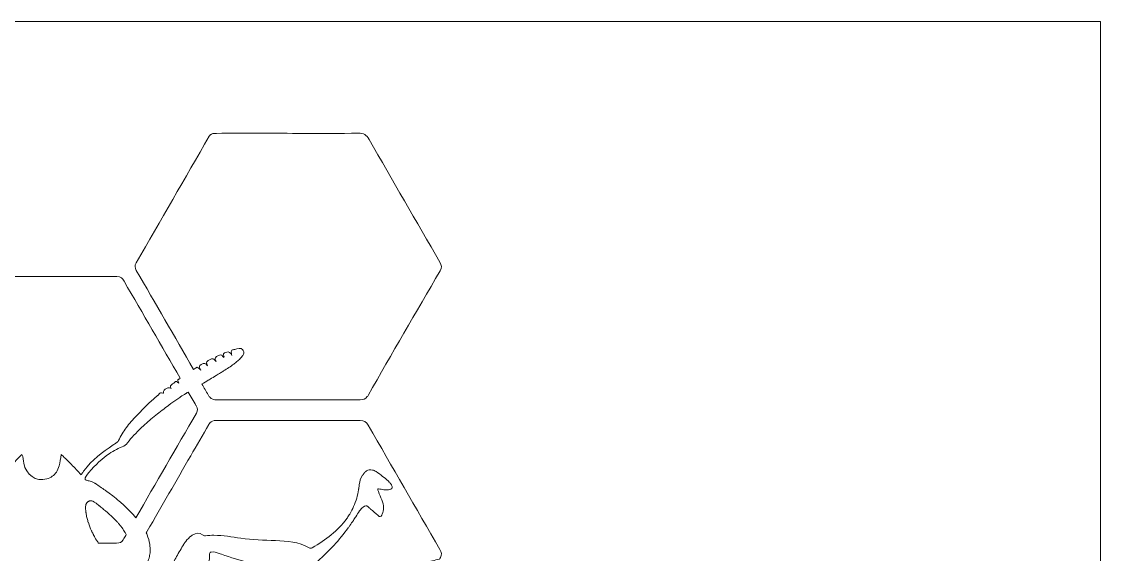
# Model space of a CAD drawing. Extents: x 54 to 4078, y -2000 to -23.
# Drawn here: x 1582.9 to 1971.7, y -231.3 to -39.1 of the extents above; entities that cross this region are included whole.
import ezdxf

# ---------------------------------------------------------------- set-up
doc = ezdxf.new("R2010")
doc.units = 0
doc.header["$MEASUREMENT"] = 0
doc.layers.add('Layer 1', color=7, linetype='Continuous', lineweight=0)

msp = doc.modelspace()

# ---------------------------------------------------------------- linework, layer by layer
at = {"layer": 'Layer 1'}
for points, knots in [([(1140.32, -39.12), (1140.32, -39.12), (1140.32, -960.88), (1140.32, -960.88), (1140.32, -960.88), (1971.68, -960.88), (1971.68, -960.88), (1971.68, -960.88), (1971.68, -39.12), (1971.68, -39.12), (1971.68, -39.12), (1140.32, -39.12), (1140.32, -39.12)], [0, 0, 0, 0, 1, 1, 1, 2, 2, 2, 3, 3, 3, 4, 4, 4, 4]), ([(1624.16, -126.12), (1632.97, -110.93), (1641.74, -95.72), (1650.48, -80.5), (1650.55, -80.39), (1650.61, -80.28), (1650.69, -80.2), (1650.7, -80.17), (1650.72, -80.14), (1650.73, -80.12), (1650.74, -80.11), (1650.74, -80.11), (1650.74, -80.11), (1651.38, -79.37), (1652.2, -79.44), (1653.07, -79.44), (1663.53, -79.43), (1674.01, -79.44), (1684.48, -79.44), (1691.06, -79.44), (1697.64, -79.51), (1704.21, -79.4), (1706.12, -79.37), (1707.15, -79.92), (1708.13, -81.65), (1716.55, -96.44), (1725.08, -111.18), (1733.64, -125.9), (1734.29, -127.02), (1734.37, -127.88), (1733.69, -129.02), (1725, -143.98), (1716.33, -158.95), (1707.73, -173.96), (1707.64, -174.12), (1707.56, -174.26), (1707.45, -174.38), (1707.45, -174.39), (1707.45, -174.39), (1707.45, -174.39), (1706.79, -175.31), (1706.02, -175.55), (1704.87, -175.55), (1696.21, -175.52), (1687.54, -175.53), (1678.89, -175.53), (1670.37, -175.53), (1661.84, -175.5), (1653.32, -175.55), (1652.17, -175.56), (1651.36, -175.34), (1650.69, -174.59), (1650.48, -174.37), (1650.31, -174.11), (1650.13, -173.8), (1649.37, -172.48), (1648.61, -171.16), (1647.85, -169.84), (1648.63, -169.39), (1649.4, -168.94), (1650.15, -168.48), (1650.38, -168.36), (1650.58, -168.24), (1650.8, -168.11), (1651.53, -167.69), (1652.25, -167.25), (1652.96, -166.8), (1653.5, -166.48), (1654.02, -166.16), (1654.56, -165.84), (1654.94, -165.6), (1655.31, -165.37), (1655.69, -165.14), (1656.95, -164.35), (1658.18, -163.55), (1659.37, -162.65), (1659.74, -162.36), (1660.13, -162.06), (1660.48, -161.74), (1660.89, -161.41), (1661.28, -161.06), (1661.64, -160.69), (1662, -160.35), (1662.36, -159.97), (1662.62, -159.57), (1662.62, -159.57), (1662.62, -159.56), (1662.62, -159.56), (1662.97, -159.02), (1663.1, -158.41), (1662.74, -157.73), (1662.69, -157.65), (1662.62, -157.58), (1662.58, -157.51), (1661.87, -156.62), (1660.7, -157.18), (1659.75, -157.37), (1659.49, -157.42), (1659.26, -157.47), (1659.09, -157.51), (1658.92, -157.56), (1658.8, -157.61), (1658.69, -157.67), (1658.47, -157.81), (1658.4, -158.01), (1658.43, -158.39), (1658.46, -158.67), (1658.53, -159.03), (1658.64, -159.52), (1658.14, -158.35), (1657.54, -158.19), (1656.87, -158.33), (1656.63, -158.39), (1656.38, -158.49), (1656.11, -158.6), (1656.01, -158.63), (1655.93, -158.67), (1655.86, -158.72), (1655.47, -158.99), (1655.62, -159.32), (1655.74, -159.65), (1655.84, -159.88), (1655.93, -160.12), (1655.8, -160.34), (1655.24, -159.8), (1654.91, -158.88), (1653.81, -159.57), (1653.5, -159.76), (1653.18, -159.9), (1652.95, -160.11), (1652.77, -160.29), (1652.65, -160.5), (1652.66, -160.82), (1652.66, -160.96), (1652.69, -161.12), (1652.76, -161.31), (1652.77, -161.31), (1652.77, -161.31), (1652.77, -161.32), (1652.81, -161.44), (1652.86, -161.57), (1652.94, -161.71), (1652.21, -160.96), (1651.96, -160.72), (1651.62, -160.74), (1651.44, -160.76), (1651.22, -160.86), (1650.88, -161.01), (1650.48, -161.19), (1650.12, -161.37), (1649.88, -161.6), (1649.88, -161.6), (1649.88, -161.61), (1649.88, -161.61), (1649.68, -161.79), (1649.56, -162), (1649.56, -162.27), (1649.55, -162.37), (1649.57, -162.47), (1649.59, -162.59), (1649.65, -162.79), (1649.74, -163.02), (1649.91, -163.29), (1649.23, -162.24), (1648.64, -162.25), (1647.63, -162.79), (1647.49, -162.87), (1647.36, -162.95), (1647.27, -163.04), (1647.21, -163.08), (1647.17, -163.13), (1647.11, -163.18), (1646.78, -163.62), (1647.07, -164.13), (1647.51, -164.88), (1647.5, -164.87), (1647.5, -164.87), (1647.49, -164.86), (1646.66, -164.35), (1646.38, -163.36), (1645.54, -164.1), (1645.31, -164.28), (1645.05, -164.43), (1644.83, -164.59), (1637.99, -152.67), (1631.11, -140.77), (1624.2, -128.88), (1623.61, -127.88), (1623.58, -127.13), (1624.16, -126.12)], [0, 0, 0, 0, 1, 1, 1, 2, 2, 2, 3, 3, 3, 4, 4, 4, 5, 5, 5, 6, 6, 6, 7, 7, 7, 8, 8, 8, 9, 9, 9, 10, 10, 10, 11, 11, 11, 12, 12, 12, 13, 13, 13, 14, 14, 14, 15, 15, 15, 16, 16, 16, 17, 17, 17, 18, 18, 18, 19, 19, 19, 20, 20, 20, 21, 21, 21, 22, 22, 22, 23, 23, 23, 24, 24, 24, 25, 25, 25, 26, 26, 26, 27, 27, 27, 28, 28, 28, 29, 29, 29, 30, 30, 30, 31, 31, 31, 32, 32, 32, 33, 33, 33, 34, 34, 34, 35, 35, 35, 36, 36, 36, 37, 37, 37, 38, 38, 38, 39, 39, 39, 40, 40, 40, 41, 41, 41, 42, 42, 42, 43, 43, 43, 44, 44, 44, 45, 45, 45, 46, 46, 46, 47, 47, 47, 48, 48, 48, 49, 49, 49, 50, 50, 50, 51, 51, 51, 52, 52, 52, 53, 53, 53, 54, 54, 54, 55, 55, 55, 56, 56, 56, 57, 57, 57, 58, 58, 58, 59, 59, 59, 60, 60, 60, 61, 61, 61, 62, 62, 62, 63, 63, 63, 63]), ([(1562.68, -132.02), (1562.68, -132.01), (1562.68, -132.01), (1562.69, -132), (1563.24, -131.36), (1563.89, -131.07), (1564.86, -131.08), (1582.32, -131.1), (1599.76, -131.1), (1617.21, -131.06), (1618.59, -131.06), (1619.23, -131.73), (1619.83, -132.81), (1626.56, -144.48), (1633.31, -156.15), (1640.06, -167.8), (1639.91, -167.91), (1639.79, -168), (1639.64, -168.04), (1639.53, -168.08), (1639.42, -168.12), (1639.37, -168.17), (1639.29, -168.22), (1639.23, -168.28), (1639.2, -168.35), (1639.07, -168.68), (1639.5, -169.13), (1639.53, -169.59), (1638.92, -169.08), (1638.49, -168.64), (1637.93, -169.31), (1637.69, -169.59), (1637.3, -169.76), (1636.99, -169.98), (1636.94, -170.02), (1636.88, -170.07), (1636.84, -170.11), (1636.61, -170.31), (1636.46, -170.57), (1636.54, -170.95), (1636.56, -171.1), (1636.63, -171.27), (1636.73, -171.46), (1636.05, -171.07), (1635.16, -171.26), (1634.59, -171.74), (1634.53, -171.8), (1634.47, -171.85), (1634.41, -171.91), (1634.16, -172.17), (1634, -172.48), (1633.98, -172.82), (1633.98, -172.82), (1633.98, -172.82), (1633.98, -172.83), (1633.97, -172.95), (1634, -173.09), (1634.02, -173.21), (1633.94, -173.21), (1633.84, -173.23), (1633.77, -173.2), (1633.44, -173), (1633.18, -172.97), (1632.98, -173.04), (1632.53, -173.16), (1632.27, -173.65), (1631.96, -173.96), (1631.94, -173.99), (1631.89, -174.02), (1631.87, -174.05), (1630.78, -174.99), (1629.67, -175.93), (1628.61, -176.9), (1627.77, -177.68), (1626.93, -178.49), (1626.14, -179.33), (1624.9, -180.68), (1623.61, -182), (1622.41, -183.38), (1621.76, -184.12), (1621.13, -184.87), (1620.55, -185.65), (1619.49, -187.05), (1618.57, -188.54), (1617.85, -190.2), (1617.85, -190.23), (1617.83, -190.27), (1617.81, -190.29), (1617.6, -190.68), (1617.28, -190.89), (1616.95, -191.12), (1616.6, -191.36), (1616.25, -191.6), (1615.89, -191.84), (1612.01, -194.51), (1608.17, -197.25), (1605.33, -201.12), (1605.3, -201.19), (1605.24, -201.25), (1605.2, -201.32), (1604.98, -201.62), (1604.78, -201.92), (1604.58, -202.23), (1604.49, -202.35), (1604.42, -202.48), (1604.34, -202.6), (1603.11, -201.3), (1601.99, -200.07), (1600.81, -198.88), (1599.7, -197.75), (1598.56, -196.66), (1597.34, -195.47), (1597.34, -195.47), (1597.18, -195.31), (1597.18, -195.31), (1596.91, -196.73), (1596.7, -198.09), (1596.37, -199.41), (1596.15, -200.24), (1595.84, -200.97), (1595.4, -201.61), (1594.61, -202.8), (1593.43, -203.65), (1591.92, -204.1), (1588.1, -205.22), (1584.37, -202.61), (1583.67, -198.42), (1583.5, -197.4), (1583.49, -196.33), (1582.95, -195.23), (1580.57, -197.73), (1578.31, -200.13), (1575.98, -202.56), (1575.4, -201.78), (1574.83, -200.99), (1574.24, -200.22), (1572.21, -197.62), (1569.71, -195.6), (1567.08, -193.72), (1565.97, -192.93), (1564.87, -192.17), (1563.75, -191.4), (1563.25, -191.03), (1562.61, -190.77), (1562.41, -190.09), (1561.85, -188.37), (1560.72, -186.99), (1559.64, -185.6), (1558.75, -184.47), (1557.85, -183.36), (1556.89, -182.29), (1555.95, -181.22), (1554.97, -180.18), (1553.97, -179.16), (1553.66, -178.86), (1553.37, -178.56), (1553.08, -178.26), (1552.42, -177.6), (1551.75, -176.96), (1551.06, -176.33), (1550.22, -175.56), (1549.43, -174.66), (1548.5, -174.04), (1548.4, -173.96), (1548.27, -173.89), (1548.17, -173.82), (1548.07, -173.77), (1547.98, -173.72), (1547.87, -173.67), (1546.75, -173.13), (1546.09, -172.22), (1545.28, -171.43), (1545.13, -171.28), (1544.98, -171.18), (1544.84, -171.12), (1544.59, -171.01), (1544.35, -171.03), (1544.14, -171.12), (1544.13, -171.12), (1544.13, -171.13), (1544.13, -171.13), (1543.94, -171.21), (1543.77, -171.33), (1543.6, -171.46), (1543.5, -171.21), (1543.71, -171), (1543.83, -170.81), (1543.83, -170.8), (1543.83, -170.8), (1543.83, -170.8), (1543.83, -170.78), (1543.84, -170.76), (1543.85, -170.75), (1543.93, -170.6), (1543.93, -170.45), (1543.63, -170.28), (1543.06, -169.98), (1542.65, -169.26), (1542.04, -169.07), (1541.77, -168.97), (1541.45, -168.99), (1541.05, -169.21), (1541.09, -169.18), (1541.11, -169.15), (1541.13, -169.11), (1541.24, -168.97), (1541.36, -168.82), (1541.47, -168.68), (1541.54, -168.58), (1541.61, -168.48), (1541.7, -168.39), (1541.86, -168.15), (1542.03, -167.91), (1542.17, -167.65), (1542.95, -166.2), (1543.8, -164.77), (1544.6, -163.32), (1546.45, -160.04), (1548.28, -156.75), (1550.14, -153.47), (1550.15, -153.44), (1550.19, -153.4), (1550.22, -153.37), (1550.33, -153.29), (1550.5, -153.24), (1550.63, -153.17), (1550.65, -153.11), (1550.69, -153.05), (1550.72, -152.99), (1551.7, -151.22), (1552.69, -149.45), (1553.67, -147.67), (1553.73, -147.54), (1553.8, -147.4), (1553.91, -147.26), (1556.71, -142.37), (1559.55, -137.5), (1562.29, -132.6), (1562.43, -132.38), (1562.54, -132.19), (1562.68, -132.02)], [0, 0, 0, 0, 1, 1, 1, 2, 2, 2, 3, 3, 3, 4, 4, 4, 5, 5, 5, 6, 6, 6, 7, 7, 7, 8, 8, 8, 9, 9, 9, 10, 10, 10, 11, 11, 11, 12, 12, 12, 13, 13, 13, 14, 14, 14, 15, 15, 15, 16, 16, 16, 17, 17, 17, 18, 18, 18, 19, 19, 19, 20, 20, 20, 21, 21, 21, 22, 22, 22, 23, 23, 23, 24, 24, 24, 25, 25, 25, 26, 26, 26, 27, 27, 27, 28, 28, 28, 29, 29, 29, 30, 30, 30, 31, 31, 31, 32, 32, 32, 33, 33, 33, 34, 34, 34, 35, 35, 35, 36, 36, 36, 37, 37, 37, 38, 38, 38, 39, 39, 39, 40, 40, 40, 41, 41, 41, 42, 42, 42, 43, 43, 43, 44, 44, 44, 45, 45, 45, 46, 46, 46, 47, 47, 47, 48, 48, 48, 49, 49, 49, 50, 50, 50, 51, 51, 51, 52, 52, 52, 53, 53, 53, 54, 54, 54, 55, 55, 55, 56, 56, 56, 57, 57, 57, 58, 58, 58, 59, 59, 59, 60, 60, 60, 61, 61, 61, 62, 62, 62, 63, 63, 63, 64, 64, 64, 65, 65, 65, 66, 66, 66, 67, 67, 67, 68, 68, 68, 69, 69, 69, 70, 70, 70, 71, 71, 71, 72, 72, 72, 73, 73, 73, 74, 74, 74, 75, 75, 75, 76, 76, 76, 77, 77, 77, 78, 78, 78, 79, 79, 79, 80, 80, 80, 80]), ([(1624.06, -218.12), (1623.38, -217.32), (1622.68, -216.55), (1621.95, -215.8), (1621.93, -215.79), (1621.92, -215.79), (1621.89, -215.78), (1621.89, -215.78), (1621.87, -215.75), (1621.87, -215.75), (1621.86, -215.74), (1621.85, -215.73), (1621.85, -215.72), (1621.84, -215.7), (1621.84, -215.69), (1621.83, -215.67), (1621.32, -215.15), (1620.8, -214.64), (1620.29, -214.14), (1620.28, -214.13), (1620.27, -214.12), (1620.27, -214.11), (1619.64, -213.52), (1618.99, -212.93), (1618.34, -212.37), (1618.24, -212.28), (1618.14, -212.19), (1618.03, -212.11), (1617.28, -211.46), (1616.51, -210.83), (1615.72, -210.21), (1615.14, -209.76), (1614.57, -209.32), (1613.98, -208.89), (1613.65, -208.65), (1613.32, -208.4), (1612.98, -208.16), (1611.83, -207.34), (1610.66, -206.54), (1609.48, -205.77), (1609.42, -205.74), (1609.38, -205.7), (1609.32, -205.67), (1608.98, -205.45), (1608.61, -205.25), (1608.25, -205.1), (1607.81, -204.92), (1607.34, -204.79), (1606.86, -204.74), (1605.61, -204.61), (1605.46, -204.08), (1606.15, -203.11), (1606.21, -203.04), (1606.25, -202.98), (1606.29, -202.92), (1606.29, -202.91), (1606.3, -202.9), (1606.31, -202.89), (1608.48, -199.99), (1610.95, -197.45), (1613.83, -195.43), (1614.64, -194.86), (1615.48, -194.33), (1616.35, -193.85), (1617.25, -193.36), (1618.18, -192.91), (1619.16, -192.5), (1619.89, -192.2), (1620.52, -191.71), (1621.02, -191.09), (1622.53, -189.19), (1624.16, -187.43), (1625.89, -185.77), (1626.87, -184.84), (1627.87, -183.93), (1628.91, -183.05), (1630.41, -181.75), (1631.97, -180.5), (1633.57, -179.28), (1634.26, -178.74), (1634.97, -178.21), (1635.68, -177.68), (1635.99, -177.43), (1636.32, -177.18), (1636.66, -176.94), (1637.6, -176.24), (1638.55, -175.56), (1639.51, -174.92), (1639.74, -174.78), (1639.96, -174.63), (1640.17, -174.49), (1640.8, -174.07), (1641.43, -173.68), (1642.05, -173.29), (1642.12, -173.24), (1642.19, -173.2), (1642.26, -173.17), (1642.48, -173.03), (1642.7, -172.9), (1642.93, -172.76), (1643.85, -174.36), (1644.79, -175.96), (1645.71, -177.55), (1645.74, -177.62), (1645.79, -177.67), (1645.81, -177.74), (1646.36, -178.66), (1646.45, -179.38), (1645.89, -180.32), (1638.59, -192.92), (1631.31, -205.51), (1624.06, -218.12)], [0, 0, 0, 0, 1, 1, 1, 2, 2, 2, 3, 3, 3, 4, 4, 4, 5, 5, 5, 6, 6, 6, 7, 7, 7, 8, 8, 8, 9, 9, 9, 10, 10, 10, 11, 11, 11, 12, 12, 12, 13, 13, 13, 14, 14, 14, 15, 15, 15, 16, 16, 16, 17, 17, 17, 18, 18, 18, 19, 19, 19, 20, 20, 20, 21, 21, 21, 22, 22, 22, 23, 23, 23, 24, 24, 24, 25, 25, 25, 26, 26, 26, 27, 27, 27, 28, 28, 28, 29, 29, 29, 30, 30, 30, 31, 31, 31, 32, 32, 32, 33, 33, 33, 34, 34, 34, 35, 35, 35, 36, 36, 36, 37, 37, 37, 37]), ([(1733.79, -232.47), (1733.68, -232.67), (1733.57, -232.86), (1733.44, -233.05), (1731.8, -233.42), (1730.16, -233.82), (1728.54, -234.24), (1727.81, -234.43), (1727.08, -234.62), (1726.35, -234.81), (1726.33, -234.81), (1726.31, -234.81), (1726.31, -234.82), (1726.05, -234.89), (1725.78, -234.96), (1725.52, -235.03), (1724.59, -235.27), (1723.68, -235.52), (1722.78, -235.78), (1722.61, -235.82), (1722.45, -235.87), (1722.29, -235.92), (1720.9, -236.31), (1719.55, -236.71), (1718.18, -237.12), (1717.15, -237.42), (1716.13, -237.74), (1715.11, -238.05), (1714.87, -238.13), (1714.63, -238.21), (1714.39, -238.28), (1714.06, -238.38), (1713.73, -238.48), (1713.42, -238.59), (1711.39, -239.22), (1709.4, -239.87), (1707.4, -240.54), (1706.71, -240.78), (1706.02, -241.01), (1705.32, -241.24), (1694.12, -245.07), (1683.07, -249.34), (1671.96, -253.48), (1668.56, -254.77), (1665.14, -256.02), (1661.71, -257.25), (1660.92, -257.54), (1660.12, -257.82), (1659.32, -258.11), (1658.05, -258.56), (1656.77, -259.01), (1655.48, -259.46), (1655.22, -259.56), (1654.95, -259.65), (1654.67, -259.75), (1653.32, -260.21), (1651.95, -260.67), (1650.6, -261.13), (1650.37, -261.2), (1650.14, -261.28), (1649.9, -261.35), (1649.05, -261.64), (1648.18, -261.92), (1647.3, -262.2), (1646.61, -262.43), (1645.89, -262.64), (1645.19, -262.86), (1645.15, -262.9), (1645.1, -262.93), (1645.03, -262.93), (1645.02, -262.93), (1645, -262.92), (1644.99, -262.92), (1644.96, -262.94), (1644.91, -262.95), (1644.87, -262.97), (1644.72, -263.01), (1644.57, -263.06), (1644.41, -263.1), (1643.69, -263.33), (1642.99, -263.54), (1642.28, -263.75), (1641.62, -262.6), (1640.96, -261.44), (1640.29, -260.29), (1639.27, -258.56), (1638.27, -256.82), (1637.27, -255.08), (1637.73, -254.42), (1638.18, -253.74), (1638.61, -253.06), (1638.67, -252.99), (1638.71, -252.9), (1638.76, -252.83), (1638.8, -252.78), (1638.83, -252.73), (1638.84, -252.69), (1639.37, -251.86), (1639.88, -251.04), (1640.38, -250.21), (1640.9, -249.33), (1641.44, -248.46), (1641.96, -247.59), (1642.11, -247.36), (1642.25, -247.14), (1642.38, -246.91), (1643.22, -245.55), (1644.07, -244.21), (1644.95, -242.89), (1645.12, -242.64), (1645.3, -242.38), (1645.47, -242.13), (1645.61, -241.92), (1645.76, -241.71), (1645.89, -241.51), (1646.07, -241.25), (1646.27, -241), (1646.45, -240.73), (1646.91, -240.09), (1647.37, -239.47), (1647.86, -238.85), (1648.01, -238.67), (1648.14, -238.49), (1648.27, -238.32), (1648.76, -237.62), (1649.15, -236.88), (1649.49, -236.11), (1649.92, -235.11), (1650.27, -234.06), (1650.56, -232.99), (1650.79, -232.23), (1650.16, -231.1), (1650.82, -230.63), (1650.91, -230.56), (1651.03, -230.5), (1651.18, -230.46), (1652.03, -230.23), (1653.09, -230.77), (1654.05, -230.98), (1654.33, -231.04), (1654.62, -231.15), (1654.89, -231.24), (1661.54, -233.56), (1668.3, -235.48), (1675.31, -236.33), (1680.32, -236.95), (1685.06, -237.68), (1689.63, -233.71), (1693.79, -230.08), (1697.38, -226.1), (1700.56, -221.73), (1700.77, -221.46), (1700.97, -221.19), (1701.15, -220.91), (1701.6, -220.3), (1702.03, -219.67), (1702.44, -219.04), (1702.74, -218.61), (1703.02, -218.17), (1703.3, -217.74), (1703.75, -217.04), (1704.17, -216.32), (1704.66, -215.66), (1704.67, -215.64), (1704.67, -215.63), (1704.69, -215.62), (1705.07, -215.12), (1705.49, -214.64), (1705.97, -214.23), (1706.62, -213.68), (1707.11, -213.51), (1707.82, -214.2), (1707.98, -214.36), (1708.15, -214.51), (1708.31, -214.66), (1708.42, -214.76), (1708.52, -214.86), (1708.65, -214.95), (1709.51, -215.71), (1710.45, -216.41), (1711.27, -217.22), (1712, -217.95), (1712.37, -217.72), (1712.65, -217.18), (1712.71, -217.07), (1712.77, -216.95), (1712.82, -216.82), (1713.14, -216.05), (1713.28, -215.29), (1713.28, -214.53), (1713.3, -213.57), (1713.07, -212.61), (1712.69, -211.64), (1712.29, -210.66), (1711.76, -209.72), (1711.44, -208.65), (1711.34, -208.33), (1711.26, -207.99), (1711.21, -207.64), (1711.31, -207.65), (1711.43, -207.66), (1711.53, -207.68), (1712.19, -207.76), (1712.79, -207.9), (1713.41, -207.97), (1713.99, -208.06), (1714.56, -208.09), (1715.14, -208), (1715.84, -207.9), (1716.27, -207.65), (1716.39, -207.28), (1716.39, -207.27), (1716.39, -207.25), (1716.4, -207.24), (1716.42, -207.21), (1716.43, -207.17), (1716.43, -207.14), (1716.43, -207.14), (1716.43, -207.14), (1716.43, -207.13), (1716.46, -206.91), (1716.39, -206.65), (1716.23, -206.35), (1716.18, -206.27), (1716.13, -206.18), (1716.06, -206.1), (1715.85, -205.8), (1715.62, -205.5), (1715.37, -205.22), (1715.31, -205.15), (1715.24, -205.07), (1715.16, -205), (1715.12, -204.94), (1715.07, -204.88), (1715, -204.82), (1714.41, -204.2), (1713.74, -203.64), (1712.97, -203.21), (1712.29, -202.49), (1711.47, -201.97), (1710.65, -201.46), (1710.18, -201.18), (1709.74, -200.98), (1709.32, -200.88), (1708.52, -200.68), (1707.81, -200.79), (1707.17, -201.22), (1706.86, -201.41), (1706.58, -201.68), (1706.3, -202.02), (1706.29, -202.03), (1706.28, -202.05), (1706.26, -202.07), (1706.22, -202.11), (1706.21, -202.15), (1706.18, -202.18), (1706.11, -202.27), (1706.04, -202.37), (1705.98, -202.47), (1705.94, -202.53), (1705.89, -202.6), (1705.85, -202.67), (1705.81, -202.71), (1705.78, -202.75), (1705.74, -202.78), (1704.95, -203.76), (1704.75, -204.95), (1704.58, -206.16), (1704.53, -206.63), (1704.46, -207.1), (1704.39, -207.56), (1704.38, -207.63), (1704.37, -207.7), (1704.34, -207.78), (1704.34, -207.84), (1704.33, -207.91), (1704.32, -207.98), (1704.1, -208.99), (1703.93, -210.01), (1703.65, -211), (1703.02, -213.11), (1702.17, -215.01), (1701.12, -216.75), (1700.85, -217.2), (1700.57, -217.64), (1700.28, -218.07), (1700.21, -218.18), (1700.13, -218.29), (1700.05, -218.4), (1696.92, -222.81), (1692.5, -226.08), (1687.59, -228.9), (1687.2, -229.11), (1686.87, -229.16), (1686.47, -228.93), (1682.74, -226.63), (1678.52, -226.59), (1674.33, -226.33), (1670.2, -226.08), (1666.04, -226.14), (1661.92, -225.49), (1658.69, -224.98), (1655.46, -224.44), (1652.19, -224.42), (1651.18, -224.41), (1650.15, -224.46), (1649.13, -224.57), (1648.69, -224.61), (1648.39, -224.44), (1648.04, -224.2), (1646.88, -223.39), (1645.73, -223.56), (1644.59, -224.27), (1644.45, -224.36), (1644.3, -224.46), (1644.15, -224.57), (1643.31, -225.15), (1642.6, -225.87), (1642, -226.67), (1641.95, -226.72), (1641.92, -226.77), (1641.88, -226.82), (1641.69, -227.09), (1641.5, -227.36), (1641.34, -227.64), (1640.43, -229.11), (1639.56, -230.6), (1638.71, -232.09), (1637.9, -233.53), (1637.1, -234.98), (1636.34, -236.45), (1636.21, -236.7), (1636.09, -236.94), (1635.96, -237.19), (1635.47, -238.15), (1634.99, -239.12), (1634.54, -240.09), (1634.09, -241), (1633.67, -241.91), (1633.27, -242.83), (1633.24, -242.91), (1633.19, -243), (1633.17, -243.08), (1633.11, -243.19), (1633.07, -243.29), (1633.02, -243.39), (1632.66, -244.23), (1632.3, -245.07), (1631.97, -245.92), (1631.55, -245.21), (1631.14, -244.5), (1630.73, -243.79), (1630.35, -243.11), (1629.96, -242.43), (1629.57, -241.76), (1628.59, -240.06), (1627.6, -238.35), (1626.6, -236.66), (1627.15, -236.02), (1627.6, -235.36), (1627.98, -234.66), (1628.02, -234.6), (1628.03, -234.54), (1628.07, -234.48), (1628.14, -234.35), (1628.2, -234.22), (1628.27, -234.08), (1628.3, -234.02), (1628.32, -233.97), (1628.34, -233.91), (1628.38, -233.83), (1628.42, -233.74), (1628.44, -233.66), (1628.48, -233.6), (1628.5, -233.55), (1628.51, -233.5), (1628.56, -233.38), (1628.59, -233.27), (1628.64, -233.15), (1628.65, -233.14), (1628.65, -233.13), (1628.65, -233.12), (1628.69, -232.98), (1628.74, -232.84), (1628.79, -232.7), (1628.79, -232.68), (1628.8, -232.66), (1628.8, -232.64), (1628.84, -232.5), (1628.88, -232.37), (1628.91, -232.23), (1628.92, -232.21), (1628.92, -232.2), (1628.92, -232.19), (1628.96, -232.04), (1628.99, -231.89), (1629, -231.75), (1629.08, -231.43), (1629.12, -231.11), (1629.15, -230.78), (1629.23, -229.98), (1629.22, -229.16), (1629.13, -228.31), (1629.1, -228.15), (1629.08, -228), (1629.07, -227.84), (1629.07, -227.79), (1629.06, -227.73), (1629.05, -227.68), (1628.87, -226.5), (1628.53, -225.38), (1628.1, -224.31), (1628, -224.06), (1627.89, -223.81), (1627.77, -223.56), (1627.9, -223.34), (1628.02, -223.13), (1628.15, -222.91), (1633.38, -213.87), (1638.59, -204.82), (1643.81, -195.77), (1645.97, -191.99), (1648.22, -188.24), (1650.33, -184.45), (1650.45, -184.25), (1650.56, -184.07), (1650.69, -183.92), (1650.69, -183.92), (1650.7, -183.91), (1650.7, -183.91), (1651.23, -183.24), (1651.92, -183.01), (1652.9, -183.01), (1670.22, -183.05), (1687.54, -183.07), (1704.86, -183.02), (1706.31, -183.01), (1707.09, -183.46), (1707.83, -184.74), (1716.37, -199.7), (1724.98, -214.61), (1733.6, -229.52), (1734.2, -230.54), (1734.42, -231.37), (1733.79, -232.47)], [0, 0, 0, 0, 1, 1, 1, 2, 2, 2, 3, 3, 3, 4, 4, 4, 5, 5, 5, 6, 6, 6, 7, 7, 7, 8, 8, 8, 9, 9, 9, 10, 10, 10, 11, 11, 11, 12, 12, 12, 13, 13, 13, 14, 14, 14, 15, 15, 15, 16, 16, 16, 17, 17, 17, 18, 18, 18, 19, 19, 19, 20, 20, 20, 21, 21, 21, 22, 22, 22, 23, 23, 23, 24, 24, 24, 25, 25, 25, 26, 26, 26, 27, 27, 27, 28, 28, 28, 29, 29, 29, 30, 30, 30, 31, 31, 31, 32, 32, 32, 33, 33, 33, 34, 34, 34, 35, 35, 35, 36, 36, 36, 37, 37, 37, 38, 38, 38, 39, 39, 39, 40, 40, 40, 41, 41, 41, 42, 42, 42, 43, 43, 43, 44, 44, 44, 45, 45, 45, 46, 46, 46, 47, 47, 47, 48, 48, 48, 49, 49, 49, 50, 50, 50, 51, 51, 51, 52, 52, 52, 53, 53, 53, 54, 54, 54, 55, 55, 55, 56, 56, 56, 57, 57, 57, 58, 58, 58, 59, 59, 59, 60, 60, 60, 61, 61, 61, 62, 62, 62, 63, 63, 63, 64, 64, 64, 65, 65, 65, 66, 66, 66, 67, 67, 67, 68, 68, 68, 69, 69, 69, 70, 70, 70, 71, 71, 71, 72, 72, 72, 73, 73, 73, 74, 74, 74, 75, 75, 75, 76, 76, 76, 77, 77, 77, 78, 78, 78, 79, 79, 79, 80, 80, 80, 81, 81, 81, 82, 82, 82, 83, 83, 83, 84, 84, 84, 85, 85, 85, 86, 86, 86, 87, 87, 87, 88, 88, 88, 89, 89, 89, 90, 90, 90, 91, 91, 91, 92, 92, 92, 93, 93, 93, 94, 94, 94, 95, 95, 95, 96, 96, 96, 97, 97, 97, 98, 98, 98, 99, 99, 99, 100, 100, 100, 101, 101, 101, 102, 102, 102, 103, 103, 103, 104, 104, 104, 105, 105, 105, 106, 106, 106, 107, 107, 107, 108, 108, 108, 109, 109, 109, 110, 110, 110, 111, 111, 111, 112, 112, 112, 113, 113, 113, 114, 114, 114, 115, 115, 115, 116, 116, 116, 117, 117, 117, 118, 118, 118, 119, 119, 119, 120, 120, 120, 121, 121, 121, 122, 122, 122, 123, 123, 123, 124, 124, 124, 125, 125, 125, 126, 126, 126, 127, 127, 127, 128, 128, 128, 129, 129, 129, 130, 130, 130, 131, 131, 131, 132, 132, 132, 133, 133, 133, 134, 134, 134, 135, 135, 135, 136, 136, 136, 137, 137, 137, 138, 138, 138, 139, 139, 139, 140, 140, 140, 141, 141, 141, 142, 142, 142, 143, 143, 143, 144, 144, 144, 145, 145, 145, 146, 146, 146, 147, 147, 147, 148, 148, 148, 148]), ([(1606.02, -215.91), (1605.99, -215.75), (1605.97, -215.59), (1605.96, -215.42), (1605.96, -215.42), (1605.96, -215.4), (1605.96, -215.4), (1605.94, -215.23), (1605.91, -215.05), (1605.9, -214.89), (1605.9, -214.7), (1605.89, -214.51), (1605.9, -214.33), (1605.9, -214.33), (1605.9, -214.25), (1605.9, -214.25), (1605.91, -214.07), (1605.94, -213.89), (1605.97, -213.72), (1605.99, -213.63), (1606.01, -213.55), (1606.04, -213.47), (1606.05, -213.39), (1606.07, -213.32), (1606.11, -213.25), (1606.12, -213.22), (1606.13, -213.18), (1606.14, -213.15), (1606.18, -213.09), (1606.21, -213.02), (1606.23, -212.97), (1606.28, -212.9), (1606.3, -212.83), (1606.36, -212.77), (1606.37, -212.75), (1606.38, -212.73), (1606.4, -212.7), (1606.46, -212.64), (1606.5, -212.59), (1606.54, -212.54), (1606.56, -212.51), (1606.61, -212.48), (1606.62, -212.46), (1606.71, -212.38), (1606.79, -212.31), (1606.89, -212.24), (1606.95, -212.2), (1607.01, -212.17), (1607.07, -212.14), (1607.11, -212.11), (1607.17, -212.09), (1607.22, -212.07), (1607.34, -212.03), (1607.44, -211.99), (1607.54, -211.98), (1607.68, -211.96), (1607.79, -211.95), (1607.92, -211.97), (1608.08, -211.98), (1608.23, -212.02), (1608.38, -212.08), (1608.42, -212.1), (1608.49, -212.11), (1608.53, -212.14), (1608.59, -212.16), (1608.64, -212.18), (1608.67, -212.21), (1608.75, -212.25), (1608.84, -212.29), (1608.91, -212.33), (1608.96, -212.36), (1609.01, -212.4), (1609.07, -212.43), (1609.23, -212.53), (1609.39, -212.65), (1609.55, -212.77), (1609.64, -212.84), (1609.73, -212.91), (1609.81, -212.98), (1609.9, -213.05), (1609.98, -213.11), (1610.06, -213.18), (1610.07, -213.19), (1610.08, -213.19), (1610.08, -213.19), (1610.31, -213.37), (1610.55, -213.55), (1610.77, -213.74), (1610.87, -213.81), (1610.97, -213.89), (1611.06, -213.97), (1611.2, -214.07), (1611.34, -214.19), (1611.46, -214.29), (1611.89, -214.64), (1612.33, -214.99), (1612.76, -215.34), (1612.78, -215.37), (1612.83, -215.4), (1612.85, -215.43), (1613.18, -215.68), (1613.49, -215.95), (1613.8, -216.22), (1613.86, -216.28), (1613.94, -216.34), (1614.01, -216.41), (1614.32, -216.66), (1614.59, -216.92), (1614.89, -217.18), (1614.94, -217.23), (1614.98, -217.28), (1615.04, -217.32), (1615.14, -217.41), (1615.23, -217.5), (1615.33, -217.6), (1615.41, -217.68), (1615.5, -217.76), (1615.6, -217.84), (1615.95, -218.18), (1616.29, -218.52), (1616.62, -218.88), (1616.81, -219.07), (1617.01, -219.26), (1617.19, -219.47), (1617.2, -219.47), (1617.2, -219.48), (1617.2, -219.48), (1617.28, -219.58), (1617.37, -219.67), (1617.45, -219.76), (1617.58, -219.9), (1617.69, -220.04), (1617.82, -220.17), (1617.93, -220.31), (1618.04, -220.44), (1618.17, -220.59), (1618.26, -220.71), (1618.37, -220.83), (1618.47, -220.97), (1618.47, -220.97), (1618.74, -221.3), (1618.74, -221.3), (1618.86, -221.46), (1618.98, -221.62), (1619.1, -221.78), (1619.27, -222.02), (1619.45, -222.27), (1619.62, -222.52), (1619.79, -222.77), (1619.96, -223.02), (1620.12, -223.28), (1620.19, -223.4), (1620.25, -223.52), (1620.32, -223.63), (1620.42, -223.8), (1620.52, -223.96), (1620.6, -224.13), (1620.6, -224.13), (1620.6, -224.13), (1620.6, -224.14), (1620.31, -224.63), (1620.04, -225.12), (1619.75, -225.61), (1619.65, -225.78), (1619.57, -225.94), (1619.46, -226.08), (1618.9, -226.89), (1618.24, -227.26), (1617.11, -227.25), (1617.11, -227.25), (1610.57, -227.25), (1610.57, -227.25), (1610.54, -227.19), (1610.49, -227.13), (1610.46, -227.07), (1610.23, -226.75), (1609.99, -226.42), (1609.8, -226.07), (1609.63, -225.78), (1609.46, -225.5), (1609.3, -225.21), (1609.16, -224.98), (1609.04, -224.74), (1608.91, -224.5), (1608.84, -224.38), (1608.79, -224.27), (1608.73, -224.15), (1608.67, -224.03), (1608.6, -223.91), (1608.55, -223.8), (1608.52, -223.75), (1608.51, -223.71), (1608.48, -223.67), (1608.38, -223.47), (1608.28, -223.28), (1608.18, -223.08), (1608.15, -222.98), (1608.1, -222.88), (1608.06, -222.77), (1607.61, -221.82), (1607.24, -220.86), (1606.93, -219.86), (1606.92, -219.84), (1606.91, -219.83), (1606.91, -219.81), (1606.83, -219.57), (1606.76, -219.33), (1606.69, -219.08), (1606.62, -218.84), (1606.54, -218.59), (1606.48, -218.34), (1606.43, -218.1), (1606.37, -217.85), (1606.3, -217.59), (1606.26, -217.34), (1606.21, -217.09), (1606.17, -216.84), (1606.13, -216.7), (1606.12, -216.57), (1606.09, -216.42), (1606.09, -216.42), (1606.09, -216.38), (1606.09, -216.38), (1606.05, -216.22), (1606.04, -216.07), (1606.02, -215.91)], [0, 0, 0, 0, 1, 1, 1, 2, 2, 2, 3, 3, 3, 4, 4, 4, 5, 5, 5, 6, 6, 6, 7, 7, 7, 8, 8, 8, 9, 9, 9, 10, 10, 10, 11, 11, 11, 12, 12, 12, 13, 13, 13, 14, 14, 14, 15, 15, 15, 16, 16, 16, 17, 17, 17, 18, 18, 18, 19, 19, 19, 20, 20, 20, 21, 21, 21, 22, 22, 22, 23, 23, 23, 24, 24, 24, 25, 25, 25, 26, 26, 26, 27, 27, 27, 28, 28, 28, 29, 29, 29, 30, 30, 30, 31, 31, 31, 32, 32, 32, 33, 33, 33, 34, 34, 34, 35, 35, 35, 36, 36, 36, 37, 37, 37, 38, 38, 38, 39, 39, 39, 40, 40, 40, 41, 41, 41, 42, 42, 42, 43, 43, 43, 44, 44, 44, 45, 45, 45, 46, 46, 46, 47, 47, 47, 48, 48, 48, 49, 49, 49, 50, 50, 50, 51, 51, 51, 52, 52, 52, 53, 53, 53, 54, 54, 54, 55, 55, 55, 56, 56, 56, 57, 57, 57, 58, 58, 58, 59, 59, 59, 60, 60, 60, 61, 61, 61, 62, 62, 62, 63, 63, 63, 64, 64, 64, 65, 65, 65, 66, 66, 66, 67, 67, 67, 68, 68, 68, 69, 69, 69, 70, 70, 70, 71, 71, 71, 72, 72, 72, 73, 73, 73, 74, 74, 74, 75, 75, 75, 75])]:
    msp.add_open_spline(points, degree=3, knots=knots, dxfattribs=at)

doc.saveas('drawing.dxf')
